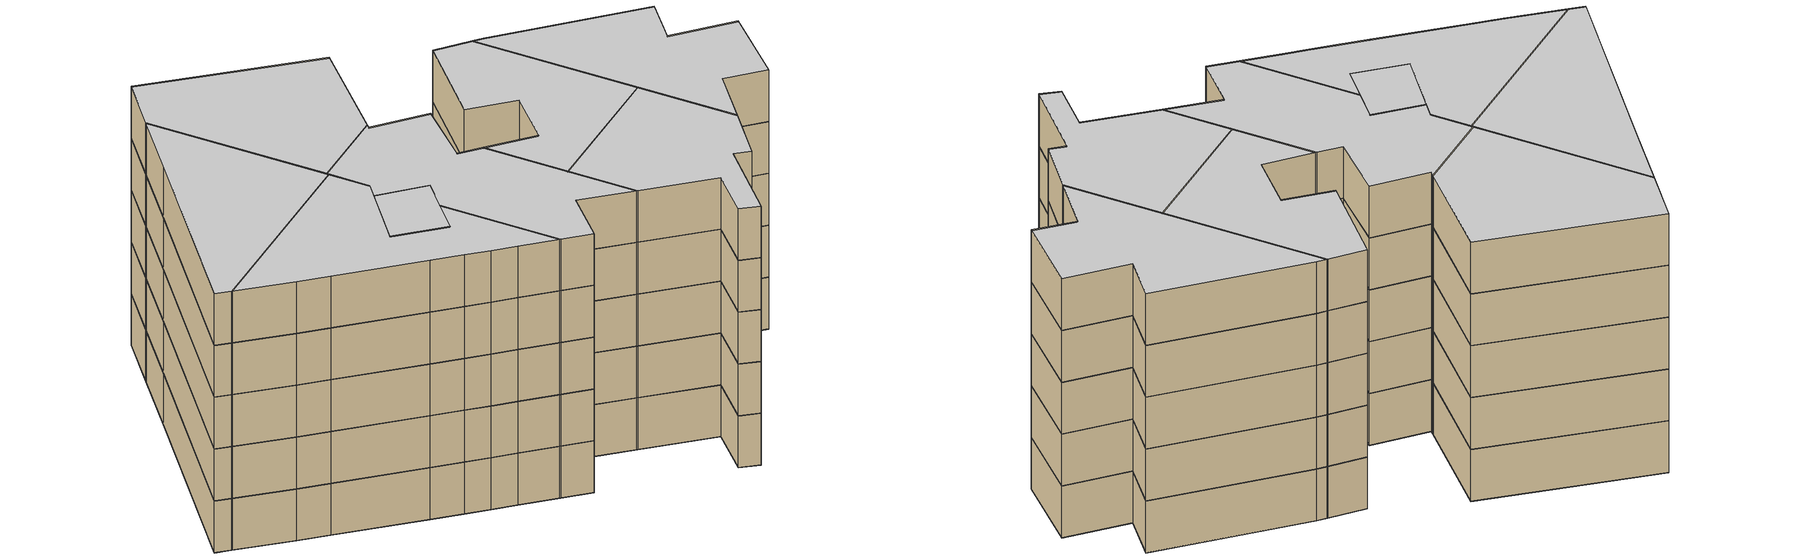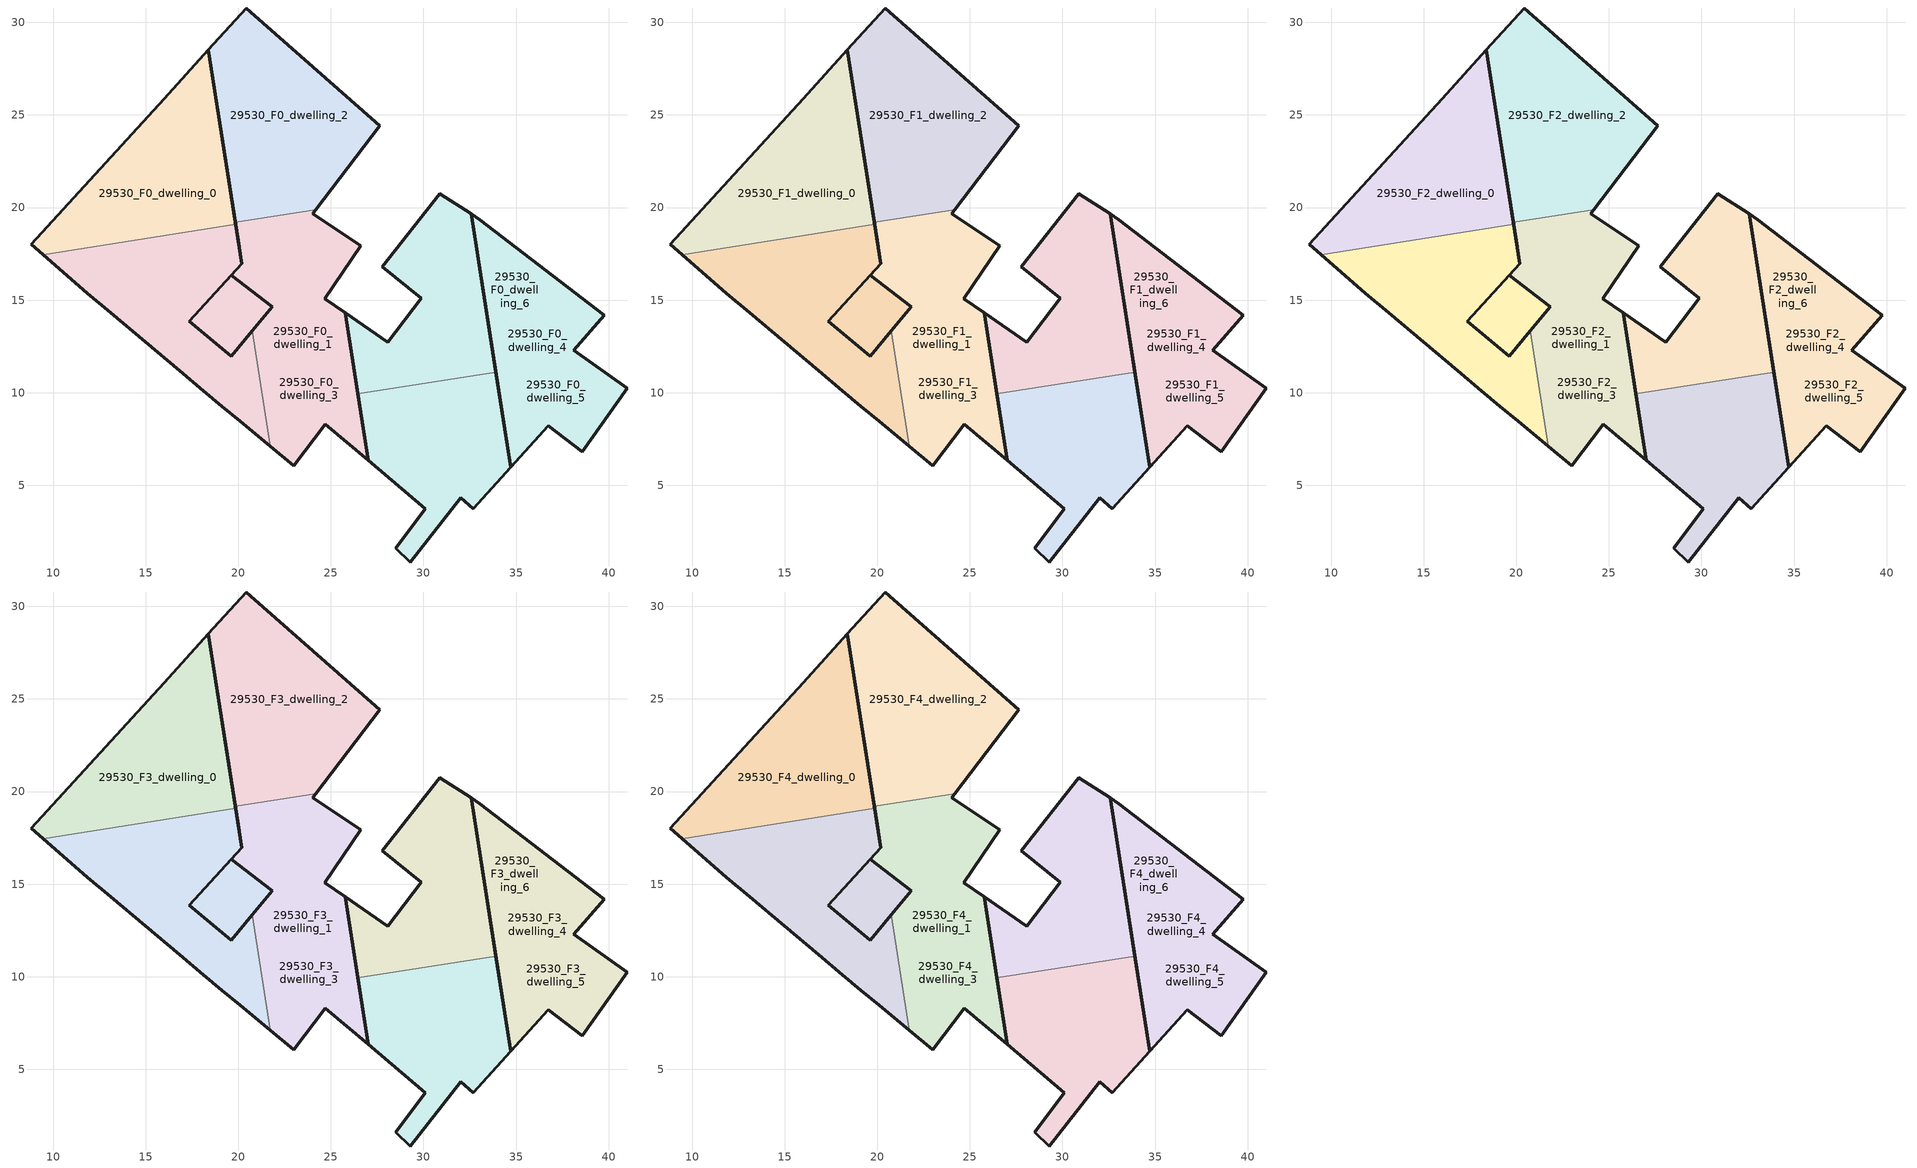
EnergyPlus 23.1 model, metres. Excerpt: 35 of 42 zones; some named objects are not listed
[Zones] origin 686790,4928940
29530_F0_dwelling_0
 floor ground (EU_floor_Construction): 19.86,19.08 18.39,28.52 16,25.87 8.82,18.02 9.46,17.46 z0
 wall outside (EU_wall_Construction): 9.46,17.46 8.82,18.02 16,25.87 18.39,28.52 19.86,19.08 z0:3
 wall to 29530_F0_dwelling_1 (EU_wall_Construction): 19.86,19.08 9.46,17.46 z0:3
29530_F0_dwelling_1
 floor ground (EU_floor_Construction): 27.02,6.34 25.77,14.31 24.68,15.07 26.62,17.92 24.03,19.67 24.18,19.87 19.85,19.2 19.93,18.63 20.05,17.87 20.19,16.96 19.62,16.33 21.83,14.64 20.76,13.34 21.73,7.11 22.99,6.06 24.71,8.3 z0; 20.19,16.96 20.05,17.87 19.93,18.63 z0; 21.73,7.11 20.76,13.34 19.63,11.97 17.35,13.86 20.19,16.96 19.93,18.63 19.86,19.08 9.46,17.46 11.84,15.37 13.11,14.31 16.83,11.17 18.1,10.11 19.11,9.26 20.12,8.45 z0; 20.76,13.34 21.83,14.64 19.62,16.33 20.19,16.96 17.35,13.86 19.63,11.97 z0
 wall outside (EU_wall_Construction): 21.73,7.11 20.12,8.45 19.11,9.26 18.1,10.11 16.83,11.17 13.11,14.31 11.84,15.37 9.46,17.46 / 19.86,19.08 20.05,17.87 20.19,16.96 17.35,13.86 19.63,11.97 20.76,13.34 z0:3
 wall to 29530_F0_dwelling_3 (EU_wall_Construction): 20.76,13.34 21.73,7.11 z0:3
29530_F0_dwelling_2
 floor ground (EU_floor_Construction): 24.18,19.87 27.64,24.41 20.43,30.77 18.39,28.52 19.85,19.2 z0
 wall outside (EU_wall_Construction): 19.85,19.2 18.39,28.52 20.43,30.77 27.64,24.41 24.18,19.87 z0:3
 wall to 29530_F0_dwelling_3 (EU_wall_Construction): 24.18,19.87 19.85,19.2 z0:3
29530_F0_dwelling_3
 floor ground (EU_floor_Construction): 27.02,6.34 25.77,14.31 24.68,15.07 26.62,17.92 24.03,19.67 24.18,19.87 19.85,19.2 19.93,18.63 20.05,17.87 20.19,16.96 19.62,16.33 21.83,14.64 20.76,13.34 21.73,7.11 22.99,6.06 24.71,8.3 z0; 20.19,16.96 20.05,17.87 19.93,18.63 z0; 21.73,7.11 20.76,13.34 19.63,11.97 17.35,13.86 20.19,16.96 19.93,18.63 19.86,19.08 9.46,17.46 11.84,15.37 13.11,14.31 16.83,11.17 18.1,10.11 19.11,9.26 20.12,8.45 z0; 20.76,13.34 21.83,14.64 19.62,16.33 20.19,16.96 17.35,13.86 19.63,11.97 z0
 wall outside (EU_wall_Construction): 20.76,13.34 21.83,14.64 19.62,16.33 20.19,16.96 19.85,19.2 / 24.18,19.87 24.03,19.67 26.62,17.92 24.68,15.07 25.78,14.31 27.02,6.34 24.71,8.3 22.99,6.06 21.73,7.11 z0:3
29530_F0_dwelling_4
 floor ground (EU_floor_Construction): 38.57,6.82 41.01,10.25 38.11,12.3 39.75,14.2 33.05,19.34 32.58,19.65 33.91,11.12 34.71,5.97 36.74,8.21 z0; 33.91,11.12 32.58,19.65 30.89,20.75 27.77,16.79 29.88,15.09 28.06,12.72 25.77,14.31 26.45,9.95 z0
 wall outside (EU_wall_Construction): 26.45,9.95 25.78,14.31 28.06,12.72 29.88,15.09 27.77,16.79 30.89,20.75 32.58,19.65 33.91,11.12 z0:3
 wall to 29530_F0_dwelling_5 (EU_wall_Construction): 33.91,11.12 26.45,9.95 z0:3
29530_F0_dwelling_5
 floor ground (EU_floor_Construction): 38.57,6.82 41.01,10.25 38.11,12.3 39.75,14.2 33.05,19.34 32.58,19.65 33.91,11.12 34.71,5.97 36.74,8.21 z0; 32.69,3.73 34.71,5.97 33.91,11.12 26.45,9.95 27.02,6.34 30.1,3.72 28.5,1.61 29.29,0.86 32.02,4.34 z0
 wall outside (EU_wall_Construction): 33.91,11.12 34.71,5.97 32.69,3.73 32.02,4.34 29.29,0.86 28.5,1.61 30.1,3.72 27.02,6.34 26.45,9.95 z0:3
29530_F0_dwelling_6
 floor ground (EU_floor_Construction): 38.57,6.82 41.01,10.25 38.11,12.3 39.75,14.2 33.05,19.34 32.58,19.65 33.91,11.12 34.71,5.97 36.74,8.21 z0; 33.91,11.12 32.58,19.65 30.89,20.75 27.77,16.79 29.88,15.09 28.06,12.72 25.77,14.31 26.45,9.95 z0; 32.69,3.73 34.71,5.97 33.91,11.12 26.45,9.95 27.02,6.34 30.1,3.72 28.5,1.61 29.29,0.86 32.02,4.34 z0
 wall outside (EU_wall_Construction): 38.11,12.3 41.01,10.25 38.57,6.82 36.74,8.21 34.71,5.97 32.58,19.65 33.05,19.34 39.75,14.2 38.11,12.3 z0:3
29530_F1_dwelling_0
 floor to 29530_F0_dwelling_0 (EU_floor_Construction): 19.86,19.08 18.39,28.52 16,25.87 8.82,18.02 9.46,17.46 z3
 wall outside (EU_wall_Construction): 9.46,17.46 8.82,18.02 16,25.87 18.39,28.52 19.86,19.08 z3:6
 wall to 29530_F1_dwelling_1 (EU_wall_Construction): 19.86,19.08 9.46,17.46 z3:6
29530_F1_dwelling_1
 floor outside (EU_floor_Construction): 21.73,7.11 20.76,13.34 19.63,11.97 17.35,13.86 20.19,16.96 19.93,18.63 19.86,19.08 9.46,17.46 11.84,15.37 13.11,14.31 16.83,11.17 18.1,10.11 19.11,9.26 20.12,8.45 z3
 floor to 29530_F0_dwelling_1 (EU_floor_Construction): 20.76,13.34 21.83,14.64 19.62,16.33 20.19,16.96 17.35,13.86 19.63,11.97 z3; 27.02,6.34 25.77,14.31 24.68,15.07 26.62,17.92 24.03,19.67 24.18,19.87 19.85,19.2 19.93,18.63 20.05,17.87 20.19,16.96 19.62,16.33 21.83,14.64 20.76,13.34 21.73,7.11 22.99,6.06 24.71,8.3 z3; 20.19,16.96 20.05,17.87 19.93,18.63 z3
 wall outside (EU_wall_Construction): 21.73,7.11 20.12,8.45 19.11,9.26 18.1,10.11 16.83,11.17 13.11,14.31 11.84,15.37 9.46,17.46 / 19.86,19.08 20.05,17.87 20.19,16.96 17.35,13.86 19.63,11.97 20.76,13.34 z3:6
 wall to 29530_F1_dwelling_3 (EU_wall_Construction): 20.76,13.34 21.73,7.11 z3:6
29530_F1_dwelling_2
 floor to 29530_F0_dwelling_2 (EU_floor_Construction): 24.18,19.87 27.64,24.41 20.43,30.77 18.39,28.52 19.85,19.2 z3
 wall outside (EU_wall_Construction): 19.85,19.2 18.39,28.52 20.43,30.77 27.64,24.41 24.18,19.87 z3:6
 wall to 29530_F1_dwelling_3 (EU_wall_Construction): 24.18,19.87 19.85,19.2 z3:6
29530_F1_dwelling_3
 floor to 29530_F0_dwelling_3 (EU_floor_Construction): 27.02,6.34 25.77,14.31 24.68,15.07 26.62,17.92 24.03,19.67 24.18,19.87 19.85,19.2 19.93,18.63 20.05,17.87 20.19,16.96 19.62,16.33 21.83,14.64 20.76,13.34 21.73,7.11 22.99,6.06 24.71,8.3 z3; 20.19,16.96 20.05,17.87 19.93,18.63 z3; 21.73,7.11 20.76,13.34 19.63,11.97 17.35,13.86 20.19,16.96 19.93,18.63 19.86,19.08 9.46,17.46 11.84,15.37 13.11,14.31 16.83,11.17 18.1,10.11 19.11,9.26 20.12,8.45 z3; 20.76,13.34 21.83,14.64 19.62,16.33 20.19,16.96 17.35,13.86 19.63,11.97 z3
 wall outside (EU_wall_Construction): 20.76,13.34 21.83,14.64 19.62,16.33 20.19,16.96 19.85,19.2 / 24.18,19.87 24.03,19.67 26.62,17.92 24.68,15.07 25.78,14.31 27.02,6.34 24.71,8.3 22.99,6.06 21.73,7.11 z3:6
29530_F1_dwelling_4
 floor outside (EU_floor_Construction): 38.57,6.82 41.01,10.25 38.11,12.3 39.75,14.2 33.05,19.34 32.58,19.65 33.91,11.12 34.71,5.97 36.74,8.21 z3; 33.91,11.12 32.58,19.65 30.89,20.75 27.77,16.79 29.88,15.09 28.06,12.72 25.77,14.31 26.45,9.95 z3
 wall outside (EU_wall_Construction): 26.45,9.95 25.78,14.31 28.06,12.72 29.88,15.09 27.77,16.79 30.89,20.75 32.58,19.65 33.91,11.12 z3:6
 wall to 29530_F1_dwelling_5 (EU_wall_Construction): 33.91,11.12 26.45,9.95 z3:6
29530_F1_dwelling_5
 floor to 29530_F0_dwelling_5 (EU_floor_Construction): 32.69,3.73 34.71,5.97 33.91,11.12 26.45,9.95 27.02,6.34 30.1,3.72 28.5,1.61 29.29,0.86 32.02,4.34 z3; 38.57,6.82 41.01,10.25 38.11,12.3 39.75,14.2 33.05,19.34 32.58,19.65 33.91,11.12 34.71,5.97 36.74,8.21 z3
 wall outside (EU_wall_Construction): 33.91,11.12 34.71,5.97 32.69,3.73 32.02,4.34 29.29,0.86 28.5,1.61 30.1,3.72 27.02,6.34 26.45,9.95 z3:6
29530_F1_dwelling_6
 floor outside (EU_floor_Construction): 32.69,3.73 34.71,5.97 33.91,11.12 26.45,9.95 27.02,6.34 30.1,3.72 28.5,1.61 29.29,0.86 32.02,4.34 z3
 floor to 29530_F0_dwelling_6 (EU_floor_Construction): 38.57,6.82 41.01,10.25 38.11,12.3 39.75,14.2 33.05,19.34 32.58,19.65 33.91,11.12 34.71,5.97 36.74,8.21 z3; 33.91,11.12 32.58,19.65 30.89,20.75 27.77,16.79 29.88,15.09 28.06,12.72 25.77,14.31 26.45,9.95 z3
 wall outside (EU_wall_Construction): 38.11,12.3 41.01,10.25 38.57,6.82 36.74,8.21 34.71,5.97 32.58,19.65 33.05,19.34 39.75,14.2 38.11,12.3 z3:6
29530_F2_dwelling_0
 floor to 29530_F1_dwelling_0 (EU_floor_Construction): 19.86,19.08 18.39,28.52 16,25.87 8.82,18.02 9.46,17.46 z6
 wall outside (EU_wall_Construction): 9.46,17.46 8.82,18.02 16,25.87 18.39,28.52 19.86,19.08 z6:9
 wall to 29530_F2_dwelling_1 (EU_wall_Construction): 19.86,19.08 9.46,17.46 z6:9
29530_F2_dwelling_1
 floor outside (EU_floor_Construction): 21.73,7.11 20.76,13.34 19.63,11.97 17.35,13.86 20.19,16.96 19.93,18.63 19.86,19.08 9.46,17.46 11.84,15.37 13.11,14.31 16.83,11.17 18.1,10.11 19.11,9.26 20.12,8.45 z6
 floor to 29530_F1_dwelling_1 (EU_floor_Construction): 20.76,13.34 21.83,14.64 19.62,16.33 20.19,16.96 17.35,13.86 19.63,11.97 z6; 27.02,6.34 25.77,14.31 24.68,15.07 26.62,17.92 24.03,19.67 24.18,19.87 19.85,19.2 19.93,18.63 20.05,17.87 20.19,16.96 19.62,16.33 21.83,14.64 20.76,13.34 21.73,7.11 22.99,6.06 24.71,8.3 z6; 20.19,16.96 20.05,17.87 19.93,18.63 z6
 wall outside (EU_wall_Construction): 21.73,7.11 20.12,8.45 19.11,9.26 18.1,10.11 16.83,11.17 13.11,14.31 11.84,15.37 9.46,17.46 / 19.86,19.08 20.05,17.87 20.19,16.96 17.35,13.86 19.63,11.97 20.76,13.34 z6:9
 wall to 29530_F2_dwelling_3 (EU_wall_Construction): 20.76,13.34 21.73,7.11 z6:9
29530_F2_dwelling_2
 floor to 29530_F1_dwelling_2 (EU_floor_Construction): 24.18,19.87 27.64,24.41 20.43,30.77 18.39,28.52 19.85,19.2 z6
 wall outside (EU_wall_Construction): 19.85,19.2 18.39,28.52 20.43,30.77 27.64,24.41 24.18,19.87 z6:9
 wall to 29530_F2_dwelling_3 (EU_wall_Construction): 24.18,19.87 19.85,19.2 z6:9
29530_F2_dwelling_3
 floor to 29530_F1_dwelling_3 (EU_floor_Construction): 27.02,6.34 25.77,14.31 24.68,15.07 26.62,17.92 24.03,19.67 24.18,19.87 19.85,19.2 19.93,18.63 20.05,17.87 20.19,16.96 19.62,16.33 21.83,14.64 20.76,13.34 21.73,7.11 22.99,6.06 24.71,8.3 z6; 20.19,16.96 20.05,17.87 19.93,18.63 z6; 21.73,7.11 20.76,13.34 19.63,11.97 17.35,13.86 20.19,16.96 19.93,18.63 19.86,19.08 9.46,17.46 11.84,15.37 13.11,14.31 16.83,11.17 18.1,10.11 19.11,9.26 20.12,8.45 z6; 20.76,13.34 21.83,14.64 19.62,16.33 20.19,16.96 17.35,13.86 19.63,11.97 z6
 wall outside (EU_wall_Construction): 20.76,13.34 21.83,14.64 19.62,16.33 20.19,16.96 19.85,19.2 / 24.18,19.87 24.03,19.67 26.62,17.92 24.68,15.07 25.78,14.31 27.02,6.34 24.71,8.3 22.99,6.06 21.73,7.11 z6:9
29530_F2_dwelling_4
 floor outside (EU_floor_Construction): 38.57,6.82 41.01,10.25 38.11,12.3 39.75,14.2 33.05,19.34 32.58,19.65 33.91,11.12 34.71,5.97 36.74,8.21 z6; 33.91,11.12 32.58,19.65 30.89,20.75 27.77,16.79 29.88,15.09 28.06,12.72 25.77,14.31 26.45,9.95 z6
 wall outside (EU_wall_Construction): 26.45,9.95 25.78,14.31 28.06,12.72 29.88,15.09 27.77,16.79 30.89,20.75 32.58,19.65 33.91,11.12 z6:9
 wall to 29530_F2_dwelling_5 (EU_wall_Construction): 33.91,11.12 26.45,9.95 z6:9
29530_F2_dwelling_5
 floor to 29530_F1_dwelling_5 (EU_floor_Construction): 32.69,3.73 34.71,5.97 33.91,11.12 26.45,9.95 27.02,6.34 30.1,3.72 28.5,1.61 29.29,0.86 32.02,4.34 z6; 38.57,6.82 41.01,10.25 38.11,12.3 39.75,14.2 33.05,19.34 32.58,19.65 33.91,11.12 34.71,5.97 36.74,8.21 z6
 wall outside (EU_wall_Construction): 33.91,11.12 34.71,5.97 32.69,3.73 32.02,4.34 29.29,0.86 28.5,1.61 30.1,3.72 27.02,6.34 26.45,9.95 z6:9
29530_F2_dwelling_6
 floor outside (EU_floor_Construction): 32.69,3.73 34.71,5.97 33.91,11.12 26.45,9.95 27.02,6.34 30.1,3.72 28.5,1.61 29.29,0.86 32.02,4.34 z6
 floor to 29530_F1_dwelling_6 (EU_floor_Construction): 38.57,6.82 41.01,10.25 38.11,12.3 39.75,14.2 33.05,19.34 32.58,19.65 33.91,11.12 34.71,5.97 36.74,8.21 z6; 33.91,11.12 32.58,19.65 30.89,20.75 27.77,16.79 29.88,15.09 28.06,12.72 25.77,14.31 26.45,9.95 z6
 wall outside (EU_wall_Construction): 38.11,12.3 41.01,10.25 38.57,6.82 36.74,8.21 34.71,5.97 32.58,19.65 33.05,19.34 39.75,14.2 38.11,12.3 z6:9
29530_F3_dwelling_0
 floor to 29530_F2_dwelling_0 (EU_floor_Construction): 19.86,19.08 18.39,28.52 16,25.87 8.82,18.02 9.46,17.46 z9
 wall outside (EU_wall_Construction): 9.46,17.46 8.82,18.02 16,25.87 18.39,28.52 19.86,19.08 z9:12
 wall to 29530_F3_dwelling_1 (EU_wall_Construction): 19.86,19.08 9.46,17.46 z9:12
29530_F3_dwelling_1
 floor outside (EU_floor_Construction): 21.73,7.11 20.76,13.34 19.63,11.97 17.35,13.86 20.19,16.96 19.93,18.63 19.86,19.08 9.46,17.46 11.84,15.37 13.11,14.31 16.83,11.17 18.1,10.11 19.11,9.26 20.12,8.45 z9
 floor to 29530_F2_dwelling_1 (EU_floor_Construction): 20.76,13.34 21.83,14.64 19.62,16.33 20.19,16.96 17.35,13.86 19.63,11.97 z9; 27.02,6.34 25.77,14.31 24.68,15.07 26.62,17.92 24.03,19.67 24.18,19.87 19.85,19.2 19.93,18.63 20.05,17.87 20.19,16.96 19.62,16.33 21.83,14.64 20.76,13.34 21.73,7.11 22.99,6.06 24.71,8.3 z9; 20.19,16.96 20.05,17.87 19.93,18.63 z9
 wall outside (EU_wall_Construction): 21.73,7.11 20.12,8.45 19.11,9.26 18.1,10.11 16.83,11.17 13.11,14.31 11.84,15.37 9.46,17.46 / 19.86,19.08 20.05,17.87 20.19,16.96 17.35,13.86 19.63,11.97 20.76,13.34 z9:12
 wall to 29530_F3_dwelling_3 (EU_wall_Construction): 20.76,13.34 21.73,7.11 z9:12
29530_F3_dwelling_2
 floor to 29530_F2_dwelling_2 (EU_floor_Construction): 24.18,19.87 27.64,24.41 20.43,30.77 18.39,28.52 19.85,19.2 z9
 wall outside (EU_wall_Construction): 19.85,19.2 18.39,28.52 20.43,30.77 27.64,24.41 24.18,19.87 z9:12
 wall to 29530_F3_dwelling_3 (EU_wall_Construction): 24.18,19.87 19.85,19.2 z9:12
29530_F3_dwelling_3
 floor to 29530_F2_dwelling_3 (EU_floor_Construction): 27.02,6.34 25.77,14.31 24.68,15.07 26.62,17.92 24.03,19.67 24.18,19.87 19.85,19.2 19.93,18.63 20.05,17.87 20.19,16.96 19.62,16.33 21.83,14.64 20.76,13.34 21.73,7.11 22.99,6.06 24.71,8.3 z9; 20.19,16.96 20.05,17.87 19.93,18.63 z9; 21.73,7.11 20.76,13.34 19.63,11.97 17.35,13.86 20.19,16.96 19.93,18.63 19.86,19.08 9.46,17.46 11.84,15.37 13.11,14.31 16.83,11.17 18.1,10.11 19.11,9.26 20.12,8.45 z9; 20.76,13.34 21.83,14.64 19.62,16.33 20.19,16.96 17.35,13.86 19.63,11.97 z9
 wall outside (EU_wall_Construction): 20.76,13.34 21.83,14.64 19.62,16.33 20.19,16.96 19.85,19.2 / 24.18,19.87 24.03,19.67 26.62,17.92 24.68,15.07 25.78,14.31 27.02,6.34 24.71,8.3 22.99,6.06 21.73,7.11 z9:12
29530_F3_dwelling_4
 floor outside (EU_floor_Construction): 38.57,6.82 41.01,10.25 38.11,12.3 39.75,14.2 33.05,19.34 32.58,19.65 33.91,11.12 34.71,5.97 36.74,8.21 z9; 33.91,11.12 32.58,19.65 30.89,20.75 27.77,16.79 29.88,15.09 28.06,12.72 25.77,14.31 26.45,9.95 z9
 wall outside (EU_wall_Construction): 26.45,9.95 25.78,14.31 28.06,12.72 29.88,15.09 27.77,16.79 30.89,20.75 32.58,19.65 33.91,11.12 z9:12
 wall to 29530_F3_dwelling_5 (EU_wall_Construction): 33.91,11.12 26.45,9.95 z9:12
29530_F3_dwelling_5
 floor to 29530_F2_dwelling_5 (EU_floor_Construction): 32.69,3.73 34.71,5.97 33.91,11.12 26.45,9.95 27.02,6.34 30.1,3.72 28.5,1.61 29.29,0.86 32.02,4.34 z9; 38.57,6.82 41.01,10.25 38.11,12.3 39.75,14.2 33.05,19.34 32.58,19.65 33.91,11.12 34.71,5.97 36.74,8.21 z9
 wall outside (EU_wall_Construction): 33.91,11.12 34.71,5.97 32.69,3.73 32.02,4.34 29.29,0.86 28.5,1.61 30.1,3.72 27.02,6.34 26.45,9.95 z9:12
29530_F3_dwelling_6
 floor outside (EU_floor_Construction): 32.69,3.73 34.71,5.97 33.91,11.12 26.45,9.95 27.02,6.34 30.1,3.72 28.5,1.61 29.29,0.86 32.02,4.34 z9
 floor to 29530_F2_dwelling_6 (EU_floor_Construction): 38.57,6.82 41.01,10.25 38.11,12.3 39.75,14.2 33.05,19.34 32.58,19.65 33.91,11.12 34.71,5.97 36.74,8.21 z9; 33.91,11.12 32.58,19.65 30.89,20.75 27.77,16.79 29.88,15.09 28.06,12.72 25.77,14.31 26.45,9.95 z9
 wall outside (EU_wall_Construction): 38.11,12.3 41.01,10.25 38.57,6.82 36.74,8.21 34.71,5.97 32.58,19.65 33.05,19.34 39.75,14.2 38.11,12.3 z9:12
29530_F4_dwelling_0
 floor to 29530_F3_dwelling_0 (EU_floor_Construction): 19.86,19.08 18.39,28.52 16,25.87 8.82,18.02 9.46,17.46 z12
 wall outside (EU_wall_Construction): 9.46,17.46 8.82,18.02 16,25.87 18.39,28.52 19.86,19.08 z12:15
 wall to 29530_F4_dwelling_1 (EU_wall_Construction): 19.86,19.08 9.46,17.46 z12:15
 ceiling to 29530_F5_dwelling_0 (EU_floor_Construction): 18.39,28.52 19.86,19.08 9.46,17.46 8.82,18.02 16,25.87 z15
29530_F4_dwelling_1
 floor outside (EU_floor_Construction): 21.73,7.11 20.76,13.34 19.63,11.97 17.35,13.86 20.19,16.96 19.93,18.63 19.86,19.08 9.46,17.46 11.84,15.37 13.11,14.31 16.83,11.17 18.1,10.11 19.11,9.26 20.12,8.45 z12
 floor to 29530_F3_dwelling_1 (EU_floor_Construction): 20.76,13.34 21.83,14.64 19.62,16.33 20.19,16.96 17.35,13.86 19.63,11.97 z12; 27.02,6.34 25.77,14.31 24.68,15.07 26.62,17.92 24.03,19.67 24.18,19.87 19.85,19.2 19.93,18.63 20.05,17.87 20.19,16.96 19.62,16.33 21.83,14.64 20.76,13.34 21.73,7.11 22.99,6.06 24.71,8.3 z12; 20.19,16.96 20.05,17.87 19.93,18.63 z12
 wall outside (EU_wall_Construction): 21.73,7.11 20.12,8.45 19.11,9.26 18.1,10.11 16.83,11.17 13.11,14.31 11.84,15.37 9.46,17.46 / 19.86,19.08 20.05,17.87 20.19,16.96 17.35,13.86 19.63,11.97 20.76,13.34 z12:15
 wall to 29530_F4_dwelling_3 (EU_wall_Construction): 20.76,13.34 21.73,7.11 z12:15
 ceiling to 29530_F5_dwelling_3 (EU_floor_Construction): 19.93,18.63 20.19,16.96 17.35,13.86 19.63,11.97 20.76,13.34 21.73,7.11 20.12,8.45 19.11,9.26 18.1,10.11 16.83,11.17 13.11,14.31 11.84,15.37 9.46,17.46 19.86,19.08 z15
 ceiling to 29530_F5_dwelling_1 (EU_floor_Construction): 19.93,18.63 20.05,17.87 20.19,16.96 z15; 26.62,17.92 24.68,15.07 25.77,14.31 27.02,6.34 24.71,8.3 22.99,6.06 21.73,7.11 20.76,13.34 21.83,14.64 19.62,16.33 20.19,16.96 20.05,17.87 19.93,18.63 19.85,19.2 24.18,19.87 24.03,19.67 z15; 20.19,16.96 19.62,16.33 21.83,14.64 20.76,13.34 19.63,11.97 17.35,13.86 z15
29530_F4_dwelling_2
 floor to 29530_F3_dwelling_2 (EU_floor_Construction): 24.18,19.87 27.64,24.41 20.43,30.77 18.39,28.52 19.85,19.2 z12
 wall outside (EU_wall_Construction): 19.85,19.2 18.39,28.52 20.43,30.77 27.64,24.41 24.18,19.87 z12:15
 wall to 29530_F4_dwelling_3 (EU_wall_Construction): 24.18,19.87 19.85,19.2 z12:15
 ceiling to 29530_F5_dwelling_2 (EU_floor_Construction): 27.64,24.41 24.18,19.87 19.85,19.2 18.39,28.52 20.43,30.77 z15
29530_F4_dwelling_3
 floor to 29530_F3_dwelling_3 (EU_floor_Construction): 27.02,6.34 25.77,14.31 24.68,15.07 26.62,17.92 24.03,19.67 24.18,19.87 19.85,19.2 19.93,18.63 20.05,17.87 20.19,16.96 19.62,16.33 21.83,14.64 20.76,13.34 21.73,7.11 22.99,6.06 24.71,8.3 z12; 20.19,16.96 20.05,17.87 19.93,18.63 z12; 21.73,7.11 20.76,13.34 19.63,11.97 17.35,13.86 20.19,16.96 19.93,18.63 19.86,19.08 9.46,17.46 11.84,15.37 13.11,14.31 16.83,11.17 18.1,10.11 19.11,9.26 20.12,8.45 z12; 20.76,13.34 21.83,14.64 19.62,16.33 20.19,16.96 17.35,13.86 19.63,11.97 z12
 wall outside (EU_wall_Construction): 20.76,13.34 21.83,14.64 19.62,16.33 20.19,16.96 19.85,19.2 / 24.18,19.87 24.03,19.67 26.62,17.92 24.68,15.07 25.78,14.31 27.02,6.34 24.71,8.3 22.99,6.06 21.73,7.11 z12:15
 ceiling to 29530_F5_dwelling_3 (EU_floor_Construction): 19.93,18.63 20.05,17.87 20.19,16.96 z15; 26.62,17.92 24.68,15.07 25.77,14.31 27.02,6.34 24.71,8.3 22.99,6.06 21.73,7.11 20.76,13.34 21.83,14.64 19.62,16.33 20.19,16.96 20.05,17.87 19.93,18.63 19.85,19.2 24.18,19.87 24.03,19.67 z15; 19.93,18.63 20.19,16.96 17.35,13.86 19.63,11.97 20.76,13.34 21.73,7.11 20.12,8.45 19.11,9.26 18.1,10.11 16.83,11.17 13.11,14.31 11.84,15.37 9.46,17.46 19.86,19.08 z15; 20.19,16.96 19.62,16.33 21.83,14.64 20.76,13.34 19.63,11.97 17.35,13.86 z15
29530_F4_dwelling_4
 floor outside (EU_floor_Construction): 38.57,6.82 41.01,10.25 38.11,12.3 39.75,14.2 33.05,19.34 32.58,19.65 33.91,11.12 34.71,5.97 36.74,8.21 z12; 33.91,11.12 32.58,19.65 30.89,20.75 27.77,16.79 29.88,15.09 28.06,12.72 25.77,14.31 26.45,9.95 z12
 wall outside (EU_wall_Construction): 26.45,9.95 25.78,14.31 28.06,12.72 29.88,15.09 27.77,16.79 30.89,20.75 32.58,19.65 33.91,11.12 z12:15
 wall to 29530_F4_dwelling_5 (EU_wall_Construction): 33.91,11.12 26.45,9.95 z12:15
 ceiling to 29530_F5_dwelling_6 (EU_floor_Construction): 32.58,19.65 33.91,11.12 26.45,9.95 25.77,14.31 28.06,12.72 29.88,15.09 27.77,16.79 30.89,20.75 z15
 ceiling to 29530_F5_dwelling_5 (EU_floor_Construction): 39.75,14.2 38.11,12.3 41.01,10.25 38.57,6.82 36.74,8.21 34.71,5.97 33.91,11.12 32.58,19.65 33.05,19.34 z15
29530_F4_dwelling_5
 floor to 29530_F3_dwelling_5 (EU_floor_Construction): 32.69,3.73 34.71,5.97 33.91,11.12 26.45,9.95 27.02,6.34 30.1,3.72 28.5,1.61 29.29,0.86 32.02,4.34 z12; 38.57,6.82 41.01,10.25 38.11,12.3 39.75,14.2 33.05,19.34 32.58,19.65 33.91,11.12 34.71,5.97 36.74,8.21 z12
 wall outside (EU_wall_Construction): 33.91,11.12 34.71,5.97 32.69,3.73 32.02,4.34 29.29,0.86 28.5,1.61 30.1,3.72 27.02,6.34 26.45,9.95 z12:15
 ceiling to 29530_F5_dwelling_5 (EU_floor_Construction): 33.91,11.12 34.71,5.97 32.69,3.73 32.02,4.34 29.29,0.86 28.5,1.61 30.1,3.72 27.02,6.34 26.45,9.95 z15; 39.75,14.2 38.11,12.3 41.01,10.25 38.57,6.82 36.74,8.21 34.71,5.97 33.91,11.12 32.58,19.65 33.05,19.34 z15
29530_F4_dwelling_6
 floor outside (EU_floor_Construction): 32.69,3.73 34.71,5.97 33.91,11.12 26.45,9.95 27.02,6.34 30.1,3.72 28.5,1.61 29.29,0.86 32.02,4.34 z12
 floor to 29530_F3_dwelling_6 (EU_floor_Construction): 38.57,6.82 41.01,10.25 38.11,12.3 39.75,14.2 33.05,19.34 32.58,19.65 33.91,11.12 34.71,5.97 36.74,8.21 z12; 33.91,11.12 32.58,19.65 30.89,20.75 27.77,16.79 29.88,15.09 28.06,12.72 25.77,14.31 26.45,9.95 z12
 wall outside (EU_wall_Construction): 38.11,12.3 41.01,10.25 38.57,6.82 36.74,8.21 34.71,5.97 32.58,19.65 33.05,19.34 39.75,14.2 38.11,12.3 z12:15
 ceiling to 29530_F5_dwelling_6 (EU_floor_Construction): 32.58,19.65 33.91,11.12 26.45,9.95 25.77,14.31 28.06,12.72 29.88,15.09 27.77,16.79 30.89,20.75 z15; 39.75,14.2 38.11,12.3 41.01,10.25 38.57,6.82 36.74,8.21 34.71,5.97 33.91,11.12 32.58,19.65 33.05,19.34 z15
 ceiling to 29530_F5_dwelling_5 (EU_floor_Construction): 33.91,11.12 34.71,5.97 32.69,3.73 32.02,4.34 29.29,0.86 28.5,1.61 30.1,3.72 27.02,6.34 26.45,9.95 z15
[Building]
EU S2 Campaign: North Axis {deg}=0; Terrain=City; Solar Distribution=FullExterior
[Site:Location]
Bologna: Latitude {deg}=44.5; Longitude {deg}=11.25; Time Zone {hr}=1; Elevation {m}=37
[SizingPeriod:WeatherFileDays]
AnnualSizingPeriod: Begin Month=1; Begin Day of Month=1; End Month=12; End Day of Month=31; Day of Week for Start Day=Monday; Use Weather File Daylight Saving Period=No; Use Weather File Rain and Snow Indicators=No
[MATERIAL]
EU_InternalMass_Material: Roughness=MediumRough; Thickness {m}=0.1; Conductivity {W/m-K}=1; Density {kg/m3}=1800; Specific Heat {J/kg-K}=900; Thermal Absorptance=0.9; Solar Absorptance=0.7; Visible Absorptance=0.7
[MATERIAL:NOMASS] Roughness=MediumRough; Thermal Absorptance=0.9; Solar Absorptance=0.7; Visible Absorptance=0.7
Name | Thermal Resistance {m2-K/W}
EU_wall_NoMass | 0.905828
EU_floor_NoMass | 0.67114
[CONSTRUCTION]
EU_wall_Construction: EU_wall_NoMass
EU_floor_Construction: EU_floor_NoMass
EU_InternalMass_Construction: EU_InternalMass_Material
[ZONE] Type=1; Multiplier=1; Ceiling Height {m}=autocalculate; Floor Area {m2}=autocalculate; Part of Total Floor Area=Yes
Name | Volume {m3}
29530_F0_dwelling_0; 29530_F1_dwelling_0; 29530_F2_dwelling_0; 29530_F3_dwelling_0; 29530_F4_dwelling_0 | 168.584
29530_F0_dwelling_1; 29530_F0_dwelling_3 | 388.171
29530_F1_dwelling_1; 29530_F2_dwelling_1; 29530_F3_dwelling_1; 29530_F4_dwelling_1 | 388.172
29530_F0_dwelling_2 | 190.271
29530_F1_dwelling_2; 29530_F2_dwelling_2; 29530_F3_dwelling_2; 29530_F4_dwelling_2 | 190.272
29530_F1_dwelling_3; 29530_F2_dwelling_3; 29530_F3_dwelling_3; 29530_F4_dwelling_3 | 388.17
29530_F0_dwelling_4 | 315.498
29530_F1_dwelling_4; 29530_F2_dwelling_4; 29530_F3_dwelling_4; 29530_F4_dwelling_4 | 315.5
29530_F0_dwelling_5 | 315.519
29530_F1_dwelling_5; 29530_F2_dwelling_5; 29530_F3_dwelling_5; 29530_F4_dwelling_5 | 315.52
29530_F0_dwelling_6; 29530_F1_dwelling_6; 29530_F2_dwelling_6; 29530_F3_dwelling_6; 29530_F4_dwelling_6 | 462.415
[INTERNALMASS] Construction=EU_InternalMass_Construction
Name | Zone or ZoneList | Surface Area {m2}
29530_F0_dwelling_0_EU_InternalMass | 29530_F0_dwelling_0 | 56.1932
29530_F0_dwelling_1_EU_InternalMass | 29530_F0_dwelling_1 | 55.7898
29530_F0_dwelling_2_EU_InternalMass | 29530_F0_dwelling_2 | 63.4237
29530_F0_dwelling_3_EU_InternalMass | 29530_F0_dwelling_3 | 63.8305
29530_F0_dwelling_4_EU_InternalMass | 29530_F0_dwelling_4 | 48.9677
29530_F0_dwelling_5_EU_InternalMass | 29530_F0_dwelling_5 | 48.9725
29530_F0_dwelling_6_EU_InternalMass | 29530_F0_dwelling_6 | 56.2008
29530_F1_dwelling_0_EU_InternalMass | 29530_F1_dwelling_0 | 56.1932
29530_F1_dwelling_1_EU_InternalMass | 29530_F1_dwelling_1 | 55.7898
29530_F1_dwelling_2_EU_InternalMass | 29530_F1_dwelling_2 | 63.4237
29530_F1_dwelling_3_EU_InternalMass | 29530_F1_dwelling_3 | 63.8305
29530_F1_dwelling_4_EU_InternalMass | 29530_F1_dwelling_4 | 48.9677
29530_F1_dwelling_5_EU_InternalMass | 29530_F1_dwelling_5 | 48.9725
29530_F1_dwelling_6_EU_InternalMass | 29530_F1_dwelling_6 | 56.2008
29530_F2_dwelling_0_EU_InternalMass | 29530_F2_dwelling_0 | 56.1932
29530_F2_dwelling_1_EU_InternalMass | 29530_F2_dwelling_1 | 55.7898
29530_F2_dwelling_2_EU_InternalMass | 29530_F2_dwelling_2 | 63.4237
29530_F2_dwelling_3_EU_InternalMass | 29530_F2_dwelling_3 | 63.8305
29530_F2_dwelling_4_EU_InternalMass | 29530_F2_dwelling_4 | 48.9677
29530_F2_dwelling_5_EU_InternalMass | 29530_F2_dwelling_5 | 48.9725
29530_F2_dwelling_6_EU_InternalMass | 29530_F2_dwelling_6 | 56.2008
29530_F3_dwelling_0_EU_InternalMass | 29530_F3_dwelling_0 | 56.1932
29530_F3_dwelling_1_EU_InternalMass | 29530_F3_dwelling_1 | 55.7898
29530_F3_dwelling_2_EU_InternalMass | 29530_F3_dwelling_2 | 63.4237
29530_F3_dwelling_3_EU_InternalMass | 29530_F3_dwelling_3 | 63.8305
29530_F3_dwelling_4_EU_InternalMass | 29530_F3_dwelling_4 | 48.9677
29530_F3_dwelling_5_EU_InternalMass | 29530_F3_dwelling_5 | 48.9725
29530_F3_dwelling_6_EU_InternalMass | 29530_F3_dwelling_6 | 56.2008
29530_F4_dwelling_0_EU_InternalMass | 29530_F4_dwelling_0 | 56.1932
29530_F4_dwelling_1_EU_InternalMass | 29530_F4_dwelling_1 | 55.7898
29530_F4_dwelling_2_EU_InternalMass | 29530_F4_dwelling_2 | 63.4237
29530_F4_dwelling_3_EU_InternalMass | 29530_F4_dwelling_3 | 63.8305
29530_F4_dwelling_4_EU_InternalMass | 29530_F4_dwelling_4 | 48.9677
29530_F4_dwelling_5_EU_InternalMass | 29530_F4_dwelling_5 | 48.9725
29530_F4_dwelling_6_EU_InternalMass | 29530_F4_dwelling_6 | 56.2008
[OTHEREQUIPMENT] Fuel Type=Electricity; Design Level Calculation Method=Watts/Area; Power per Zone Floor Area {W/m2}=1; Fraction Latent=0; Fraction Radiant=0; Fraction Lost=0; Carbon Dioxide Generation Rate {m3/s-W}=0; EndUse Subcategory=EU_Step8_InternalGains
Name | Zone or ZoneList or Space or SpaceList | Schedule
EU_Step8_InternalGain_29530_F0_dwelling_0_f000 | 29530_F0_dwelling_0 | EU_Step8_GainSchedule_29530_F0_dwelling_0_f000
EU_Step8_InternalGain_29530_F0_dwelling_1_f000 | 29530_F0_dwelling_1 | EU_Step8_GainSchedule_29530_F0_dwelling_1_f000
EU_Step8_InternalGain_29530_F0_dwelling_2_f000 | 29530_F0_dwelling_2 | EU_Step8_GainSchedule_29530_F0_dwelling_2_f000
EU_Step8_InternalGain_29530_F0_dwelling_3_f000 | 29530_F0_dwelling_3 | EU_Step8_GainSchedule_29530_F0_dwelling_3_f000
EU_Step8_InternalGain_29530_F0_dwelling_4_f000 | 29530_F0_dwelling_4 | EU_Step8_GainSchedule_29530_F0_dwelling_4_f000
EU_Step8_InternalGain_29530_F0_dwelling_5_f000 | 29530_F0_dwelling_5 | EU_Step8_GainSchedule_29530_F0_dwelling_5_f000
EU_Step8_InternalGain_29530_F0_dwelling_6_f000 | 29530_F0_dwelling_6 | EU_Step8_GainSchedule_29530_F0_dwelling_6_f000
EU_Step8_InternalGain_29530_F1_dwelling_0_f000 | 29530_F1_dwelling_0 | EU_Step8_GainSchedule_29530_F1_dwelling_0_f000
EU_Step8_InternalGain_29530_F1_dwelling_1_f000 | 29530_F1_dwelling_1 | EU_Step8_GainSchedule_29530_F1_dwelling_1_f000
EU_Step8_InternalGain_29530_F1_dwelling_2_f000 | 29530_F1_dwelling_2 | EU_Step8_GainSchedule_29530_F1_dwelling_2_f000
EU_Step8_InternalGain_29530_F1_dwelling_3_f000 | 29530_F1_dwelling_3 | EU_Step8_GainSchedule_29530_F1_dwelling_3_f000
EU_Step8_InternalGain_29530_F1_dwelling_4_f000 | 29530_F1_dwelling_4 | EU_Step8_GainSchedule_29530_F1_dwelling_4_f000
EU_Step8_InternalGain_29530_F1_dwelling_5_f000 | 29530_F1_dwelling_5 | EU_Step8_GainSchedule_29530_F1_dwelling_5_f000
EU_Step8_InternalGain_29530_F1_dwelling_6_f000 | 29530_F1_dwelling_6 | EU_Step8_GainSchedule_29530_F1_dwelling_6_f000
EU_Step8_InternalGain_29530_F2_dwelling_0_f000 | 29530_F2_dwelling_0 | EU_Step8_GainSchedule_29530_F2_dwelling_0_f000
EU_Step8_InternalGain_29530_F2_dwelling_1_f000 | 29530_F2_dwelling_1 | EU_Step8_GainSchedule_29530_F2_dwelling_1_f000
EU_Step8_InternalGain_29530_F2_dwelling_2_f000 | 29530_F2_dwelling_2 | EU_Step8_GainSchedule_29530_F2_dwelling_2_f000
EU_Step8_InternalGain_29530_F2_dwelling_3_f000 | 29530_F2_dwelling_3 | EU_Step8_GainSchedule_29530_F2_dwelling_3_f000
EU_Step8_InternalGain_29530_F2_dwelling_4_f000 | 29530_F2_dwelling_4 | EU_Step8_GainSchedule_29530_F2_dwelling_4_f000
EU_Step8_InternalGain_29530_F2_dwelling_5_f000 | 29530_F2_dwelling_5 | EU_Step8_GainSchedule_29530_F2_dwelling_5_f000
EU_Step8_InternalGain_29530_F2_dwelling_6_f000 | 29530_F2_dwelling_6 | EU_Step8_GainSchedule_29530_F2_dwelling_6_f000
EU_Step8_InternalGain_29530_F3_dwelling_0_f000 | 29530_F3_dwelling_0 | EU_Step8_GainSchedule_29530_F3_dwelling_0_f000
EU_Step8_InternalGain_29530_F3_dwelling_1_f000 | 29530_F3_dwelling_1 | EU_Step8_GainSchedule_29530_F3_dwelling_1_f000
EU_Step8_InternalGain_29530_F3_dwelling_2_f000 | 29530_F3_dwelling_2 | EU_Step8_GainSchedule_29530_F3_dwelling_2_f000
EU_Step8_InternalGain_29530_F3_dwelling_3_f000 | 29530_F3_dwelling_3 | EU_Step8_GainSchedule_29530_F3_dwelling_3_f000
EU_Step8_InternalGain_29530_F3_dwelling_4_f000 | 29530_F3_dwelling_4 | EU_Step8_GainSchedule_29530_F3_dwelling_4_f000
EU_Step8_InternalGain_29530_F3_dwelling_5_f000 | 29530_F3_dwelling_5 | EU_Step8_GainSchedule_29530_F3_dwelling_5_f000
EU_Step8_InternalGain_29530_F3_dwelling_6_f000 | 29530_F3_dwelling_6 | EU_Step8_GainSchedule_29530_F3_dwelling_6_f000
EU_Step8_InternalGain_29530_F4_dwelling_0_f000 | 29530_F4_dwelling_0 | EU_Step8_GainSchedule_29530_F4_dwelling_0_f000
EU_Step8_InternalGain_29530_F4_dwelling_1_f000 | 29530_F4_dwelling_1 | EU_Step8_GainSchedule_29530_F4_dwelling_1_f000
EU_Step8_InternalGain_29530_F4_dwelling_2_f000 | 29530_F4_dwelling_2 | EU_Step8_GainSchedule_29530_F4_dwelling_2_f000
EU_Step8_InternalGain_29530_F4_dwelling_3_f000 | 29530_F4_dwelling_3 | EU_Step8_GainSchedule_29530_F4_dwelling_3_f000
EU_Step8_InternalGain_29530_F4_dwelling_4_f000 | 29530_F4_dwelling_4 | EU_Step8_GainSchedule_29530_F4_dwelling_4_f000
EU_Step8_InternalGain_29530_F4_dwelling_5_f000 | 29530_F4_dwelling_5 | EU_Step8_GainSchedule_29530_F4_dwelling_5_f000
EU_Step8_InternalGain_29530_F4_dwelling_6_f000 | 29530_F4_dwelling_6 | EU_Step8_GainSchedule_29530_F4_dwelling_6_f000
[ZONEVENTILATION:DESIGNFLOWRATE] Schedule=EU_AlwaysOn; Design Flow Rate Calculation Method=AirChanges/Hour; Air Changes per Hour {1/hr}=0.73129; Ventilation Type=Natural; Fan Pressure Rise {Pa}=0; Fan Total Efficiency=1; Constant Term Coefficient=1; Temperature Term Coefficient=0; Velocity Term Coefficient=0; Velocity Squared Term Coefficient=0; Minimum Indoor Temperature {C}=-100; Maximum Indoor Temperature {C}=100; Delta Temperature {deltaC}=-100; Minimum Outdoor Temperature {C}=-100; Maximum Outdoor Temperature {C}=100; Maximum Wind Speed {m/s}=40
Name | Zone or ZoneList or Space or SpaceList
EU_ConstantAir_29530_F0_dwelling_0 | 29530_F0_dwelling_0
EU_ConstantAir_29530_F0_dwelling_1 | 29530_F0_dwelling_1
EU_ConstantAir_29530_F0_dwelling_2 | 29530_F0_dwelling_2
EU_ConstantAir_29530_F0_dwelling_3 | 29530_F0_dwelling_3
EU_ConstantAir_29530_F0_dwelling_4 | 29530_F0_dwelling_4
EU_ConstantAir_29530_F0_dwelling_5 | 29530_F0_dwelling_5
EU_ConstantAir_29530_F0_dwelling_6 | 29530_F0_dwelling_6
EU_ConstantAir_29530_F1_dwelling_0 | 29530_F1_dwelling_0
EU_ConstantAir_29530_F1_dwelling_1 | 29530_F1_dwelling_1
EU_ConstantAir_29530_F1_dwelling_2 | 29530_F1_dwelling_2
EU_ConstantAir_29530_F1_dwelling_3 | 29530_F1_dwelling_3
EU_ConstantAir_29530_F1_dwelling_4 | 29530_F1_dwelling_4
EU_ConstantAir_29530_F1_dwelling_5 | 29530_F1_dwelling_5
EU_ConstantAir_29530_F1_dwelling_6 | 29530_F1_dwelling_6
EU_ConstantAir_29530_F2_dwelling_0 | 29530_F2_dwelling_0
EU_ConstantAir_29530_F2_dwelling_1 | 29530_F2_dwelling_1
EU_ConstantAir_29530_F2_dwelling_2 | 29530_F2_dwelling_2
EU_ConstantAir_29530_F2_dwelling_3 | 29530_F2_dwelling_3
EU_ConstantAir_29530_F2_dwelling_4 | 29530_F2_dwelling_4
EU_ConstantAir_29530_F2_dwelling_5 | 29530_F2_dwelling_5
EU_ConstantAir_29530_F2_dwelling_6 | 29530_F2_dwelling_6
EU_ConstantAir_29530_F3_dwelling_0 | 29530_F3_dwelling_0
EU_ConstantAir_29530_F3_dwelling_1 | 29530_F3_dwelling_1
EU_ConstantAir_29530_F3_dwelling_2 | 29530_F3_dwelling_2
EU_ConstantAir_29530_F3_dwelling_3 | 29530_F3_dwelling_3
EU_ConstantAir_29530_F3_dwelling_4 | 29530_F3_dwelling_4
EU_ConstantAir_29530_F3_dwelling_5 | 29530_F3_dwelling_5
EU_ConstantAir_29530_F3_dwelling_6 | 29530_F3_dwelling_6
EU_ConstantAir_29530_F4_dwelling_0 | 29530_F4_dwelling_0
EU_ConstantAir_29530_F4_dwelling_1 | 29530_F4_dwelling_1
EU_ConstantAir_29530_F4_dwelling_2 | 29530_F4_dwelling_2
EU_ConstantAir_29530_F4_dwelling_3 | 29530_F4_dwelling_3
EU_ConstantAir_29530_F4_dwelling_4 | 29530_F4_dwelling_4
EU_ConstantAir_29530_F4_dwelling_5 | 29530_F4_dwelling_5
EU_ConstantAir_29530_F4_dwelling_6 | 29530_F4_dwelling_6
[HVACTEMPLATE:THERMOSTAT] Constant Heating Setpoint {C}=20; Constant Cooling Setpoint {C}=50
EU_HeatOnly_29530_F0_dwelling_0; EU_HeatOnly_29530_F0_dwelling_1; EU_HeatOnly_29530_F0_dwelling_2; EU_HeatOnly_29530_F0_dwelling_3; EU_HeatOnly_29530_F0_dwelling_4; EU_HeatOnly_29530_F0_dwelling_5; EU_HeatOnly_29530_F0_dwelling_6; EU_HeatOnly_29530_F1_dwelling_0; EU_HeatOnly_29530_F1_dwelling_1; EU_HeatOnly_29530_F1_dwelling_2; EU_HeatOnly_29530_F1_dwelling_3
[HVACTEMPLATE:ZONE:IDEALLOADSAIRSYSTEM] System Availability Schedule=EU_AlwaysOn; Maximum Heating Supply Air Temperature {C}=50; Minimum Cooling Supply Air Temperature {C}=13; Maximum Heating Supply Air Humidity Ratio {kgWater/kgDryAir}=0.0156; Minimum Cooling Supply Air Humidity Ratio {kgWater/kgDryAir}=0.0077; Heating Limit=NoLimit; Cooling Limit=NoLimit; Heating Availability Schedule=EU_AlwaysOn; Cooling Availability Schedule=EU_CoolingOff; Dehumidification Control Type=ConstantSensibleHeatRatio; Cooling Sensible Heat Ratio=0.7; Dehumidification Setpoint {percent}=60; Humidification Control Type=None; Humidification Setpoint {percent}=30; Outdoor Air Method=None; Outdoor Air Flow Rate per Person {m3/s}=0.00944; Outdoor Air Flow Rate per Zone Floor Area {m3/s-m2}=0; Outdoor Air Flow Rate per Zone {m3/s}=0; Demand Controlled Ventilation Type=None; Outdoor Air Economizer Type=NoEconomizer; Heat Recovery Type=None; Sensible Heat Recovery Effectiveness=0.7; Latent Heat Recovery Effectiveness=0.65
Name | Template Thermostat
29530_F0_dwelling_0 | EU_HeatOnly_29530_F0_dwelling_0
29530_F0_dwelling_1 | EU_HeatOnly_29530_F0_dwelling_1
29530_F0_dwelling_2 | EU_HeatOnly_29530_F0_dwelling_2
29530_F0_dwelling_3 | EU_HeatOnly_29530_F0_dwelling_3
29530_F0_dwelling_4 | EU_HeatOnly_29530_F0_dwelling_4
29530_F0_dwelling_5 | EU_HeatOnly_29530_F0_dwelling_5
29530_F0_dwelling_6 | EU_HeatOnly_29530_F0_dwelling_6
29530_F1_dwelling_0 | EU_HeatOnly_29530_F1_dwelling_0
29530_F1_dwelling_1 | EU_HeatOnly_29530_F1_dwelling_1
29530_F1_dwelling_2 | EU_HeatOnly_29530_F1_dwelling_2
29530_F1_dwelling_3 | EU_HeatOnly_29530_F1_dwelling_3
29530_F1_dwelling_4 | EU_HeatOnly_29530_F1_dwelling_4
29530_F1_dwelling_5 | EU_HeatOnly_29530_F1_dwelling_5
29530_F1_dwelling_6 | EU_HeatOnly_29530_F1_dwelling_6
29530_F2_dwelling_0 | EU_HeatOnly_29530_F2_dwelling_0
29530_F2_dwelling_1 | EU_HeatOnly_29530_F2_dwelling_1
29530_F2_dwelling_2 | EU_HeatOnly_29530_F2_dwelling_2
29530_F2_dwelling_3 | EU_HeatOnly_29530_F2_dwelling_3
29530_F2_dwelling_4 | EU_HeatOnly_29530_F2_dwelling_4
29530_F2_dwelling_5 | EU_HeatOnly_29530_F2_dwelling_5
29530_F2_dwelling_6 | EU_HeatOnly_29530_F2_dwelling_6
29530_F3_dwelling_0 | EU_HeatOnly_29530_F3_dwelling_0
29530_F3_dwelling_1 | EU_HeatOnly_29530_F3_dwelling_1
29530_F3_dwelling_2 | EU_HeatOnly_29530_F3_dwelling_2
29530_F3_dwelling_3 | EU_HeatOnly_29530_F3_dwelling_3
29530_F3_dwelling_4 | EU_HeatOnly_29530_F3_dwelling_4
29530_F3_dwelling_5 | EU_HeatOnly_29530_F3_dwelling_5
29530_F3_dwelling_6 | EU_HeatOnly_29530_F3_dwelling_6
29530_F4_dwelling_0 | EU_HeatOnly_29530_F4_dwelling_0
29530_F4_dwelling_1 | EU_HeatOnly_29530_F4_dwelling_1
29530_F4_dwelling_2 | EU_HeatOnly_29530_F4_dwelling_2
29530_F4_dwelling_3 | EU_HeatOnly_29530_F4_dwelling_3
29530_F4_dwelling_4 | EU_HeatOnly_29530_F4_dwelling_4
29530_F4_dwelling_5 | EU_HeatOnly_29530_F4_dwelling_5
29530_F4_dwelling_6 | EU_HeatOnly_29530_F4_dwelling_6
[SIZING:ZONE] Zone Cooling Design Supply Air Temperature Input Method=SupplyAirTemperature; Zone Cooling Design Supply Air Temperature {C}=13; Zone Heating Design Supply Air Temperature Input Method=SupplyAirTemperature; Zone Heating Design Supply Air Temperature {C}=50; Zone Cooling Design Supply Air Humidity Ratio {kgWater/kgDryAir}=0.008; Zone Heating Design Supply Air Humidity Ratio {kgWater/kgDryAir}=0.008; Cooling Design Air Flow Method=DesignDay; Cooling Design Air Flow Rate {m3/s}=0; Cooling Minimum Air Flow per Zone Floor Area {m3/s-m2}=0.000762; Cooling Minimum Air Flow {m3/s}=0; Cooling Minimum Air Flow Fraction=0.2; Heating Design Air Flow Method=DesignDay; Heating Design Air Flow Rate {m3/s}=0; Heating Maximum Air Flow per Zone Floor Area {m3/s-m2}=0.002032; Heating Maximum Air Flow {m3/s}=0.141576; Heating Maximum Air Flow Fraction=0.3; Account for Dedicated Outdoor Air System=No; Dedicated Outdoor Air System Control Strategy=NeutralSupplyAir; Dedicated Outdoor Air Low Setpoint Temperature for Design {C}=autosize; Dedicated Outdoor Air High Setpoint Temperature for Design {C}=autosize; Zone Load Sizing Method=Sensible Load Only No Latent Load; Zone Latent Cooling Design Supply Air Humidity Ratio Input Method=HumidityRatioDifference; Zone Cooling Design Supply Air Humidity Ratio Difference {kgWater/kgDryAir}=0.005; Zone Latent Heating Design Supply Air Humidity Ratio Input Method=HumidityRatioDifference; Zone Humidification Design Supply Air Humidity Ratio Difference {kgWater/kgDryAir}=0.005
29530_F0_dwelling_0; 29530_F0_dwelling_1; 29530_F0_dwelling_2; 29530_F0_dwelling_3; 29530_F0_dwelling_4; 29530_F0_dwelling_5; 29530_F0_dwelling_6; 29530_F1_dwelling_0; 29530_F1_dwelling_1; 29530_F1_dwelling_2; 29530_F1_dwelling_3; 29530_F1_dwelling_4; 29530_F1_dwelling_5; 29530_F1_dwelling_6; 29530_F2_dwelling_0; 29530_F2_dwelling_1; 29530_F2_dwelling_2; 29530_F2_dwelling_3; 29530_F2_dwelling_4; 29530_F2_dwelling_5; 29530_F2_dwelling_6; 29530_F3_dwelling_0; 29530_F3_dwelling_1; 29530_F3_dwelling_2; 29530_F3_dwelling_3; 29530_F3_dwelling_4; 29530_F3_dwelling_5; 29530_F3_dwelling_6; 29530_F4_dwelling_0; 29530_F4_dwelling_1; 29530_F4_dwelling_2; 29530_F4_dwelling_3; 29530_F4_dwelling_4; 29530_F4_dwelling_5; 29530_F4_dwelling_6
[SCHEDULE:CONSTANT]
Name | Hourly Value
EU_AlwaysOn | 1
EU_CoolingOff | 0
[SCHEDULE:FILE] Column Number=1; Rows to Skip at Top=0; Number of Hours of Data=8760; Column Separator=Comma; Interpolate to Timestep=No; Minutes per Item=60; Adjust Schedule for Daylight Savings=Yes
Name | File
EU_Step8_GainSchedule_29530_F0_dwelling_0_f000 | 29530_F0_dwelling_0_gain.csv
EU_Step8_GainSchedule_29530_F0_dwelling_1_f000 | 29530_F0_dwelling_1_gain.csv
EU_Step8_GainSchedule_29530_F0_dwelling_2_f000 | 29530_F0_dwelling_2_gain.csv
EU_Step8_GainSchedule_29530_F0_dwelling_3_f000 | 29530_F0_dwelling_3_gain.csv
EU_Step8_GainSchedule_29530_F0_dwelling_4_f000 | 29530_F0_dwelling_4_gain.csv
EU_Step8_GainSchedule_29530_F0_dwelling_5_f000 | 29530_F0_dwelling_5_gain.csv
EU_Step8_GainSchedule_29530_F0_dwelling_6_f000 | 29530_F0_dwelling_6_gain.csv
EU_Step8_GainSchedule_29530_F1_dwelling_0_f000 | 29530_F1_dwelling_0_gain.csv
EU_Step8_GainSchedule_29530_F1_dwelling_1_f000 | 29530_F1_dwelling_1_gain.csv
EU_Step8_GainSchedule_29530_F1_dwelling_2_f000 | 29530_F1_dwelling_2_gain.csv
EU_Step8_GainSchedule_29530_F1_dwelling_3_f000 | 29530_F1_dwelling_3_gain.csv
EU_Step8_GainSchedule_29530_F1_dwelling_4_f000 | 29530_F1_dwelling_4_gain.csv
EU_Step8_GainSchedule_29530_F1_dwelling_5_f000 | 29530_F1_dwelling_5_gain.csv
EU_Step8_GainSchedule_29530_F1_dwelling_6_f000 | 29530_F1_dwelling_6_gain.csv
EU_Step8_GainSchedule_29530_F2_dwelling_0_f000 | 29530_F2_dwelling_0_gain.csv
EU_Step8_GainSchedule_29530_F2_dwelling_1_f000 | 29530_F2_dwelling_1_gain.csv
EU_Step8_GainSchedule_29530_F2_dwelling_2_f000 | 29530_F2_dwelling_2_gain.csv
EU_Step8_GainSchedule_29530_F2_dwelling_3_f000 | 29530_F2_dwelling_3_gain.csv
EU_Step8_GainSchedule_29530_F2_dwelling_4_f000 | 29530_F2_dwelling_4_gain.csv
EU_Step8_GainSchedule_29530_F2_dwelling_5_f000 | 29530_F2_dwelling_5_gain.csv
EU_Step8_GainSchedule_29530_F2_dwelling_6_f000 | 29530_F2_dwelling_6_gain.csv
EU_Step8_GainSchedule_29530_F3_dwelling_0_f000 | 29530_F3_dwelling_0_gain.csv
EU_Step8_GainSchedule_29530_F3_dwelling_1_f000 | 29530_F3_dwelling_1_gain.csv
EU_Step8_GainSchedule_29530_F3_dwelling_2_f000 | 29530_F3_dwelling_2_gain.csv
EU_Step8_GainSchedule_29530_F3_dwelling_3_f000 | 29530_F3_dwelling_3_gain.csv
EU_Step8_GainSchedule_29530_F3_dwelling_4_f000 | 29530_F3_dwelling_4_gain.csv
EU_Step8_GainSchedule_29530_F3_dwelling_5_f000 | 29530_F3_dwelling_5_gain.csv
EU_Step8_GainSchedule_29530_F3_dwelling_6_f000 | 29530_F3_dwelling_6_gain.csv
EU_Step8_GainSchedule_29530_F4_dwelling_0_f000 | 29530_F4_dwelling_0_gain.csv
EU_Step8_GainSchedule_29530_F4_dwelling_1_f000 | 29530_F4_dwelling_1_gain.csv
EU_Step8_GainSchedule_29530_F4_dwelling_2_f000 | 29530_F4_dwelling_2_gain.csv
EU_Step8_GainSchedule_29530_F4_dwelling_3_f000 | 29530_F4_dwelling_3_gain.csv
EU_Step8_GainSchedule_29530_F4_dwelling_4_f000 | 29530_F4_dwelling_4_gain.csv
EU_Step8_GainSchedule_29530_F4_dwelling_5_f000 | 29530_F4_dwelling_5_gain.csv
EU_Step8_GainSchedule_29530_F4_dwelling_6_f000 | 29530_F4_dwelling_6_gain.csv
